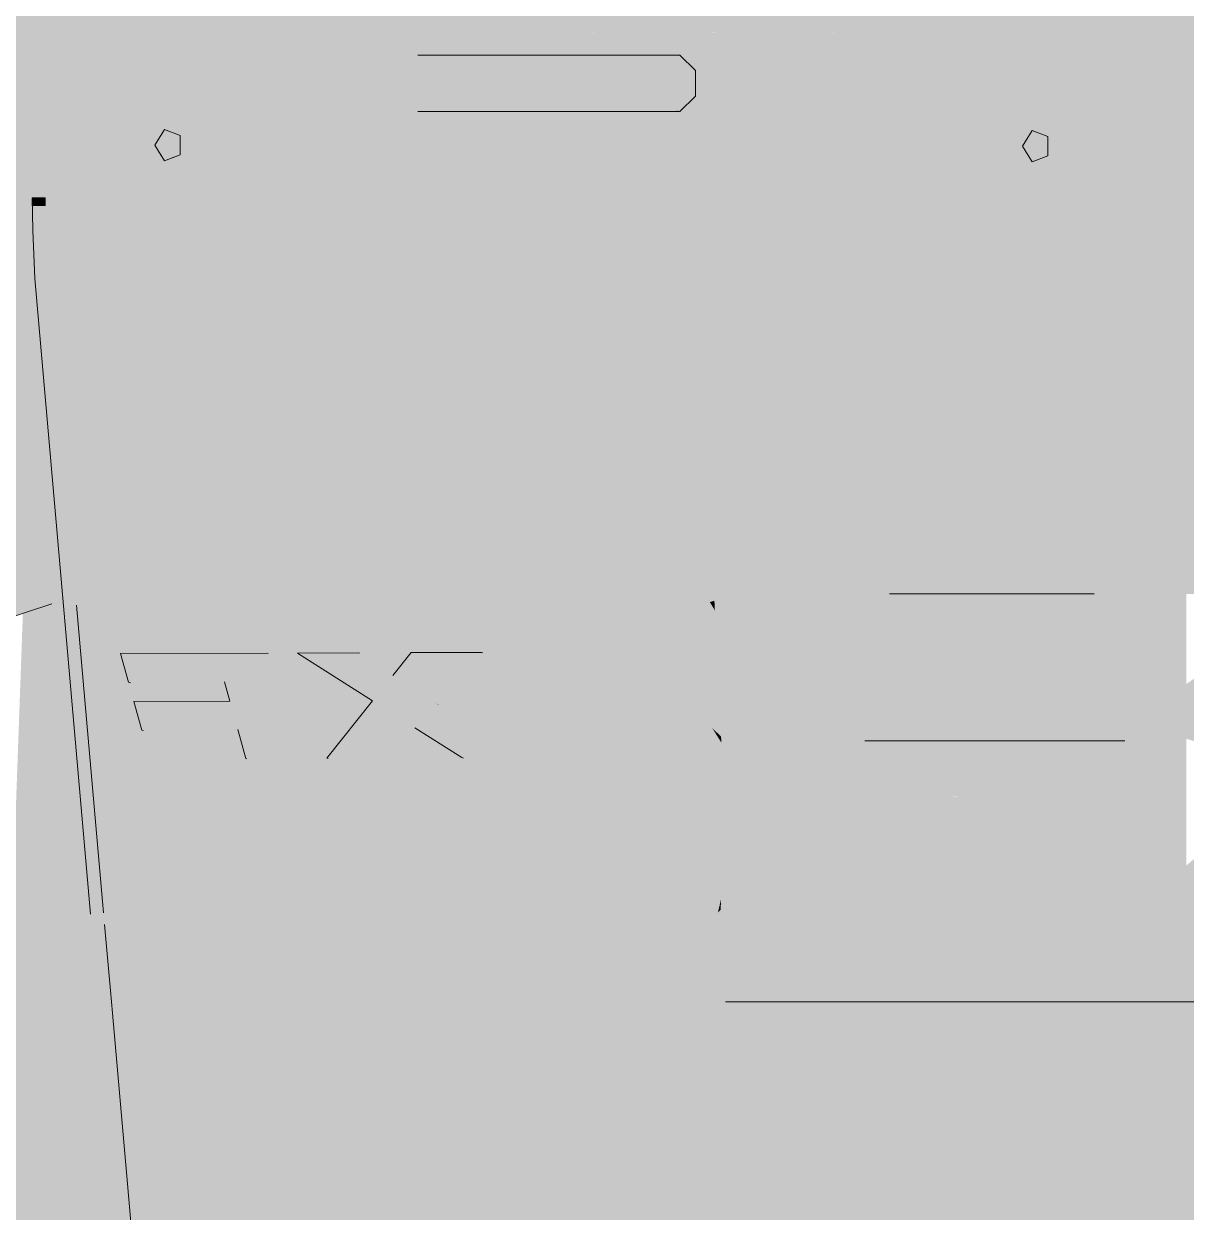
# Model space of a CAD drawing. Header units: millimetres. Extents: x 365175 to 2667127, y -330297 to -162108.
# Drawn here: x 1650745.1 to 1651151.9, y -326189 to -325772.9 of the extents above; entities that cross this region are included whole.
import ezdxf

# ---------------------------------------------------------------- set-up
doc = ezdxf.new("R2010")
doc.units = ezdxf.units.MM
doc.header["$MEASUREMENT"] = 0
doc.layers.add('Cars', color=7, linetype='Continuous')

# ---------------------------------------------------------------- blocks, each defined once
blk = doc.blocks.new('Élément de coupe_76_1', base_point=(1275690.65, -327096.82))
at = {"layer": 'Cars', "linetype": 'Continuous', "lineweight": 0, "true_color": 0x000000}
for points in [[(1650800.64, -325774.35), (1650800.7, -325763.52), (1650742.4, -325774.36)], [(1650742.4, -325774.36), (1650800.7, -325763.52), (1650742.55, -325763.52)], [(1650912.88, -325763.52), (1650800.7, -325763.52), (1650800.64, -325774.35)], [(1650912.87, -325774.34), (1650912.88, -325763.52), (1650800.64, -325774.35)], [(1651273.85, -325774.34), (1651273.85, -325763.52), (1650912.87, -325774.34)], [(1650912.87, -325774.34), (1651273.85, -325763.52), (1650912.88, -325763.52)], [(1650741.98, -325797.43), (1650800.11, -325797.46), (1650800.64, -325774.35)], [(1650741.98, -325797.43), (1650800.64, -325774.35), (1650742.4, -325774.36)], [(1650800.11, -325797.46), (1650862.38, -325784.69), (1650862.34, -325784.45), (1650869.73, -325775.88), (1650904.3, -325776.1), (1650912.87, -325774.34), (1650800.64, -325774.35)], [(1650867.87, -325778.04), (1650862.34, -325784.45), (1650872.78, -325786.57)], [(1650867.87, -325778.04), (1650872.78, -325786.57), (1650881.28, -325778.23), (1650869.73, -325775.88)], [(1650912.87, -325776.15), (1650869.73, -325775.88), (1650881.28, -325778.23), (1651003.71, -325775.9)], [(1650877.65, -325789.24), (1650881.28, -325778.23), (1650872.78, -325786.57)], [(1650881.28, -325778.23), (1650877.65, -325789.24), (1650883.05, -325783.94)], [(1650881.28, -325778.23), (1651025.46, -325778.23), (1651038.65, -325775.8), (1651003.71, -325775.9)], [(1650974.76, -325783.94), (1651025.46, -325778.23), (1650881.28, -325778.23)], [(1650881.28, -325778.23), (1650883.05, -325783.94), (1650974.76, -325783.94)], [(1650904.3, -325776.1), (1650912.87, -325776.15), (1650912.87, -325774.34)], [(1651273.85, -325774.34), (1650912.87, -325774.34), (1650912.87, -325776.15), (1651038.65, -325775.8), (1651045.77, -325784.4), (1651044.96, -325789), (1651200.51, -325779.04), (1651203.2, -325775.8), (1651249.93, -325775.87)], [(1651025.46, -325778.23), (1650974.76, -325783.94), (1650980.16, -325789.24)], [(1651025.46, -325778.23), (1650980.16, -325789.24), (1651033.97, -325786.57)], [(1651025.46, -325778.23), (1651033.97, -325786.57), (1651040.26, -325777.74), (1651038.65, -325775.8)], [(1651033.97, -325786.57), (1651045.77, -325784.4), (1651040.26, -325777.74)], [(1651043.47, -325797.46), (1651198.24, -325797.46), (1651196.06, -325784.4), (1651200.51, -325779.04), (1651044.96, -325789)], [(1650862.38, -325784.69), (1650800.11, -325797.46), (1650864.46, -325797.46)], [(1650862.1, -325797.46), (1650864.46, -325797.46), (1650862.38, -325784.69), (1650862.34, -325784.7)], [(1650872.78, -325786.57), (1650862.34, -325784.45), (1650863.23, -325789.9), (1650872.78, -325800.95)], [(1650872.78, -325786.57), (1650862.34, -325784.45), (1650863.23, -325789.9), (1650872.78, -325800.95)], [(1650862.34, -325784.7), (1650862.38, -325784.69), (1650862.34, -325784.45)], [(1650877.65, -325789.24), (1650872.78, -325786.57), (1650877.65, -325798.28)], [(1650872.78, -325800.95), (1650877.65, -325798.28), (1650872.78, -325786.57)], [(1650877.65, -325789.24), (1650877.87, -325789.24), (1650883.05, -325783.94)], [(1650877.65, -325789.24), (1650877.87, -325789.24), (1650883.05, -325783.94)], [(1650877.87, -325798.28), (1650883.27, -325783.94), (1650877.87, -325789.24)], [(1650883.27, -325783.94), (1650877.87, -325798.28), (1650883.27, -325803.58)], [(1650883.05, -325783.94), (1650877.87, -325789.24), (1650883.27, -325783.94)], [(1650883.05, -325783.94), (1650877.87, -325789.24), (1650883.27, -325783.94)], [(1650883.27, -325783.94), (1650877.87, -325789.24), (1650877.87, -325795.24), (1650879.02, -325795.24)], [(1650883.27, -325783.94), (1650879.02, -325795.24), (1650883.27, -325795.24)], [(1650883.27, -325803.58), (1650974.76, -325803.58), (1650974.8, -325803.54), (1650883.27, -325783.94)], [(1650883.27, -325783.94), (1650974.8, -325803.54), (1650974.98, -325803.36), (1650974.98, -325784.16), (1650974.76, -325783.94)], [(1650936.01, -325795.23), (1650883.27, -325783.94), (1650883.27, -325795.24)], [(1650974.76, -325783.94), (1650883.27, -325783.94), (1650936.01, -325795.23), (1650968.28, -325795.23), (1650973.68, -325800.54), (1650973.68, -325803.3), (1650974.8, -325803.54), (1650974.98, -325803.36), (1650974.98, -325784.16)], [(1650974.98, -325803.36), (1650975.11, -325803.24), (1650980.16, -325789.83), (1650980.16, -325789.24), (1650974.98, -325784.16)], [(1650974.98, -325803.36), (1650975.11, -325803.24), (1650980.16, -325789.83), (1650980.16, -325789.24), (1650974.98, -325784.16)], [(1651033.97, -325786.57), (1650980.16, -325789.24), (1651033.97, -325800.95)], [(1651033.97, -325786.57), (1651043.6, -325796.67), (1651045.77, -325784.4)], [(1651033.97, -325800.95), (1651043.71, -325802.74), (1651043.47, -325797.46), (1651043.6, -325796.67), (1651033.97, -325786.57)], [(1650863.23, -325789.9), (1650864.46, -325797.46), (1650864.24, -325802.68), (1650872.78, -325800.95)], [(1650863.23, -325789.9), (1650864.46, -325797.46), (1650864.24, -325802.68), (1650872.78, -325800.95)], [(1650877.65, -325798.28), (1650877.87, -325798.28), (1650877.65, -325789.24)], [(1650877.65, -325789.24), (1650877.87, -325798.28), (1650877.87, -325789.24)], [(1650877.65, -325789.24), (1650877.83, -325793.05), (1650877.87, -325795.24), (1650877.87, -325789.24)], [(1650975.11, -325803.24), (1650980.16, -325798.28), (1650980.16, -325789.83)], [(1650975.11, -325803.24), (1650980.16, -325798.28), (1650980.16, -325789.83)], [(1651033.97, -325800.95), (1650980.16, -325789.24), (1650980.16, -325798.28)], [(1650741.55, -325820.5), (1650799.58, -325820.57), (1650741.98, -325797.43)], [(1650800.11, -325797.46), (1650741.98, -325797.43), (1650799.58, -325820.57)], [(1650912.89, -325820.57), (1650800.11, -325797.46), (1650799.58, -325820.57)], [(1650800.11, -325797.46), (1650912.89, -325820.57), (1650912.88, -325810.8), (1650872.65, -325811.04), (1650864.24, -325802.68), (1650864.46, -325797.46)], [(1650859.3, -325809.59), (1650912.89, -325820.57), (1650912.88, -325810.8), (1650872.65, -325811.04), (1650864.24, -325802.68), (1650864.46, -325797.46), (1650862.1, -325797.46)], [(1650881.28, -325809.29), (1650877.65, -325798.28), (1650872.78, -325800.95)], [(1650881.28, -325809.29), (1650883.05, -325803.58), (1650877.65, -325798.28)], [(1650883.27, -325803.58), (1650877.87, -325798.28), (1650877.65, -325798.28)], [(1650883.05, -325803.58), (1650883.27, -325803.58), (1650877.65, -325798.28)], [(1650912.88, -325810.8), (1650912.89, -325820.57), (1651198.03, -325802.31), (1651198.24, -325797.46), (1651043.47, -325797.46), (1651043.71, -325802.74), (1651035.46, -325811.13)], [(1650974.76, -325803.58), (1651025.46, -325809.29), (1650980.16, -325798.28)], [(1650980.16, -325798.28), (1651025.46, -325809.29), (1651033.97, -325800.95)], [(1650869.04, -325807.45), (1650872.78, -325800.95), (1650864.24, -325802.68)], [(1650869.04, -325807.45), (1650872.78, -325800.95), (1650864.24, -325802.68)], [(1650872.78, -325800.95), (1650869.04, -325807.45), (1650872.65, -325811.04), (1650881.28, -325809.29)], [(1650872.78, -325800.95), (1650869.04, -325807.45), (1650872.65, -325811.04), (1650881.28, -325809.29)], [(1650912.89, -325820.57), (1651273.85, -325820.57), (1651273.85, -325811.03), (1651206.23, -325811.14), (1651198.01, -325802.74), (1651198.03, -325802.31)], [(1651025.46, -325809.29), (1651035.46, -325811.13), (1651038.8, -325807.73), (1651033.97, -325800.95)], [(1651033.97, -325800.95), (1651038.8, -325807.73), (1651043.71, -325802.74)], [(1650881.28, -325809.29), (1651025.46, -325809.29), (1650974.76, -325803.58)], [(1650974.76, -325803.58), (1650883.05, -325803.58), (1650881.28, -325809.29)], [(1650973.68, -325803.3), (1650973.68, -325803.58), (1650974.76, -325803.58), (1650974.8, -325803.54)], [(1650790.95, -325815.37), (1650790.14, -325816.77), (1650798.95, -325820.31), (1650799.61, -325819.15), (1650799.78, -325811.96), (1650794.35, -325809.89)], [(1650859.3, -325809.59), (1650859.11, -325810.4), (1650858.43, -325820.57), (1650912.89, -325820.57)], [(1650872.65, -325811.04), (1650912.88, -325810.8), (1650942.85, -325810.88), (1651025.46, -325809.29), (1650881.28, -325809.29)], [(1650872.65, -325811.04), (1650912.88, -325810.8), (1650942.85, -325810.88), (1651025.46, -325809.29), (1650881.28, -325809.29)], [(1651035.46, -325811.13), (1650912.88, -325810.8), (1650912.89, -325820.57), (1651033.69, -325812.83)], [(1650942.85, -325810.88), (1651035.46, -325811.13), (1651025.46, -325809.29)], [(1650942.85, -325810.88), (1651035.46, -325811.13), (1651025.46, -325809.29)], [(1651094.66, -325815.72), (1651091.88, -325820.57), (1651102.71, -325820.57), (1651103.55, -325819.1), (1651103.55, -325812.33), (1651098.06, -325810.24)], [(1650799.78, -325811.96), (1650799.61, -325819.15), (1650799.84, -325818.75), (1650799.84, -325811.98)], [(1650912.89, -325820.57), (1651025.66, -325820.57), (1651033.69, -325812.83)], [(1650787.98, -325820.55), (1650798.8, -325820.56), (1650798.95, -325820.31), (1650790.14, -325816.77)], [(1650741.4, -325829.3), (1650799.52, -325829.3), (1650741.55, -325820.5)], [(1650799.58, -325820.57), (1650741.55, -325820.5), (1650799.52, -325829.3)], [(1650784.29, -325826.98), (1650794.25, -325828.5), (1650798.8, -325820.56), (1650787.98, -325820.55)], [(1650799.58, -325820.57), (1650799.52, -325829.3), (1650912.88, -325829.3)], [(1650912.88, -325829.3), (1650912.89, -325820.57), (1650799.58, -325820.57)], [(1650858.43, -325820.57), (1650856.62, -325824.96), (1650912.88, -325829.3), (1650912.89, -325820.57)], [(1650912.88, -325829.3), (1651273.85, -325820.57), (1650912.89, -325820.57)], [(1650912.88, -325829.3), (1651273.85, -325829.3), (1651273.85, -325820.57)], [(1650912.89, -325820.57), (1650912.88, -325829.3), (1651021.12, -325826.68), (1651025.66, -325820.57)], [(1651091.88, -325820.57), (1651089.32, -325825.03), (1651100.3, -325824.77), (1651102.71, -325820.57)], [(1650782.96, -325829.3), (1650793.79, -325829.3), (1650794.25, -325828.5), (1650784.29, -325826.98)], [(1650854.82, -325829.3), (1650912.88, -325829.3), (1650856.62, -325824.96)], [(1650912.88, -325829.3), (1651019.17, -325829.3), (1651021.12, -325826.68)], [(1651089.32, -325825.03), (1651086.87, -325829.3), (1651097.71, -325829.3), (1651100.3, -325824.77)], [(1650741.04, -325833.78), (1650748.06, -325833.78), (1650741.4, -325829.3)], [(1650741.4, -325829.3), (1650748.06, -325833.78), (1650752.61, -325833.78)], [(1650752.61, -325833.78), (1650799.52, -325829.3), (1650741.4, -325829.3)], [(1650799.14, -325833.78), (1650799.52, -325829.3), (1650752.61, -325833.78)], [(1650782, -325830.97), (1650780.39, -325833.78), (1650791.22, -325833.78), (1650793.46, -325829.88)], [(1650782, -325830.97), (1650793.46, -325829.88), (1650793.79, -325829.3), (1650782.96, -325829.3)], [(1650912.88, -325833.78), (1650799.52, -325829.3), (1650799.14, -325833.78)], [(1650799.52, -325829.3), (1650912.88, -325833.78), (1650912.88, -325829.3)], [(1650854.82, -325829.3), (1650854.89, -325831.49), (1650912.88, -325833.78), (1650912.88, -325829.3)], [(1650854.89, -325831.49), (1650854.91, -325832.1), (1650856.99, -325833.78), (1650912.88, -325833.78)], [(1650972.45, -325833.78), (1650912.88, -325829.3), (1650912.88, -325833.78)], [(1650972.45, -325833.78), (1650912.88, -325829.3), (1650912.88, -325833.78)], [(1650972.45, -325833.78), (1651273.85, -325829.3), (1650912.88, -325829.3)], [(1650912.88, -325829.3), (1650972.45, -325833.78), (1651014.86, -325833.15), (1651019.17, -325829.3)], [(1651273.85, -325833.78), (1651273.85, -325829.3), (1650972.45, -325833.78)], [(1651084.3, -325833.78), (1651095.14, -325833.78), (1651096.19, -325831.94), (1651085.26, -325832.1)], [(1651086.87, -325829.3), (1651085.26, -325832.1), (1651096.19, -325831.94), (1651097.71, -325829.3)], [(1650748.3, -325845.12), (1650748.06, -325833.78), (1650741.04, -325845.12)], [(1650741.04, -325845.12), (1650748.06, -325833.78), (1650741.04, -325833.78)], [(1650748.06, -325833.78), (1650748.12, -325836.54), (1650752.61, -325836.54), (1650752.61, -325833.78)], [(1650748.06, -325833.78), (1650748.12, -325836.54), (1650752.61, -325836.54), (1650752.61, -325833.78)], [(1650748.12, -325836.54), (1650748.3, -325845.12), (1650748.41, -325847.67), (1650752.61, -325836.54)], [(1650750.06, -325843.28), (1650752.61, -325836.54), (1650748.12, -325836.54), (1650748.16, -325838.41), (1650749.96, -325838.39)], [(1650748.41, -325847.67), (1650748.41, -325847.88), (1650752.84, -325847.88), (1650752.61, -325836.54)], [(1650750.16, -325847.88), (1650752.84, -325847.88), (1650752.61, -325836.54), (1650750.06, -325843.28)], [(1650752.84, -325845.12), (1650752.61, -325833.78), (1650752.84, -325847.88)], [(1650752.84, -325845.12), (1650752.61, -325833.78), (1650752.84, -325847.88)], [(1650752.84, -325847.88), (1650752.61, -325833.78), (1650752.61, -325836.54)], [(1650752.84, -325847.88), (1650752.61, -325833.78), (1650752.61, -325836.54)], [(1650752.84, -325845.12), (1650799.14, -325833.78), (1650752.61, -325833.78)], [(1650799.14, -325845.12), (1650799.14, -325833.78), (1650752.84, -325845.12)], [(1650780.39, -325833.78), (1650779.08, -325836.06), (1650784.99, -325837.16), (1650789.18, -325836.22), (1650789.93, -325836.04), (1650791.22, -325833.78)], [(1650789.18, -325836.22), (1650789.92, -325836.05), (1650789.93, -325836.04)], [(1650912.88, -325845.12), (1650912.88, -325833.78), (1650799.14, -325845.12)], [(1650799.14, -325845.12), (1650912.88, -325833.78), (1650799.14, -325833.78)], [(1650912.88, -325833.78), (1650856.99, -325833.78), (1650866.27, -325835.47), (1650905.3, -325834.53)], [(1650905.3, -325834.53), (1650912.88, -325834.35), (1650912.88, -325833.78)], [(1650973.29, -325845.12), (1650972.45, -325833.78), (1650912.88, -325845.12)], [(1650972.45, -325833.78), (1650912.88, -325833.78), (1650912.88, -325845.12)], [(1650912.88, -325834.35), (1650966.5, -325834.91), (1650972.45, -325833.78), (1650912.88, -325833.78)], [(1650972.45, -325833.78), (1650966.5, -325834.91), (1650972.54, -325834.97)], [(1650972.45, -325833.78), (1651014.15, -325833.78), (1651014.86, -325833.15)], [(1650973.29, -325845.12), (1651273.85, -325833.78), (1650972.45, -325833.78)], [(1650972.45, -325833.78), (1650972.54, -325834.97), (1651010.5, -325835.37), (1651014.15, -325833.78)], [(1651273.85, -325845.12), (1651273.85, -325833.78), (1650973.29, -325845.12)], [(1651084.3, -325833.78), (1651083.09, -325835.9), (1651088.69, -325837.53), (1651093.37, -325836.86), (1651095.14, -325833.78)], [(1650749.01, -325862.13), (1650748.3, -325845.12), (1650741.04, -325862.13)], [(1650741.04, -325862.13), (1650748.3, -325845.12), (1650741.04, -325845.12)], [(1650748.41, -325847.88), (1650749.01, -325862.13), (1650749.19, -325864.2), (1650752.84, -325847.88)], [(1650748.86, -325852.06), (1650749.34, -325863.55), (1650752.84, -325847.88), (1650750.16, -325847.88)], [(1650749.19, -325864.2), (1650749.25, -325864.88), (1650753.56, -325864.88), (1650752.84, -325847.88)], [(1650749.4, -325864.88), (1650753.56, -325864.88), (1650752.84, -325847.88), (1650749.34, -325863.55)], [(1650752.84, -325845.12), (1650752.84, -325847.88), (1650753.56, -325862.13)], [(1650752.84, -325845.12), (1650752.84, -325847.88), (1650753.56, -325862.13)], [(1650753.56, -325862.13), (1650799.14, -325845.12), (1650752.84, -325845.12)], [(1650753.56, -325862.13), (1650752.84, -325847.88), (1650753.56, -325864.88)], [(1650753.56, -325862.13), (1650752.84, -325847.88), (1650753.56, -325864.88)], [(1650753.56, -325862.13), (1650799.14, -325862.13), (1650799.14, -325845.12)], [(1650912.88, -325862.13), (1650912.88, -325845.12), (1650799.14, -325862.13)], [(1650912.88, -325845.12), (1650799.14, -325845.12), (1650799.14, -325862.13)], [(1650974.56, -325862.13), (1650973.29, -325845.12), (1650912.88, -325862.13)], [(1650973.29, -325845.12), (1650912.88, -325845.12), (1650912.88, -325862.13)], [(1650974.56, -325862.13), (1651273.85, -325845.12), (1650973.29, -325845.12)], [(1651273.85, -325862.13), (1651273.85, -325845.12), (1650974.56, -325862.13)], [(1650741.03, -326084.59), (1650768.53, -326084.59), (1650749.01, -325862.13), (1650745.13, -325970.23), (1650755.76, -325969.89), (1650754.94, -325975.96), (1650744.81, -325979.33)], [(1650745.13, -325970.23), (1650749.01, -325862.13), (1650741.04, -325862.13), (1650741.04, -325970.35)], [(1650749.25, -325864.88), (1650749.67, -325869.66), (1650763.24, -325972.5), (1650753.56, -325864.88)], [(1650749.3, -325865.38), (1650749.67, -325869.66), (1650763.24, -325972.5), (1650753.56, -325864.88), (1650749.4, -325864.88)], [(1650753.56, -325862.13), (1650753.56, -325864.88), (1650762.89, -325968.49)], [(1650753.56, -325862.13), (1650753.56, -325864.88), (1650762.89, -325968.49)], [(1650762.89, -325968.49), (1650799.14, -325862.13), (1650753.56, -325862.13)], [(1650753.56, -325864.88), (1650763.24, -325972.5), (1650762.89, -325968.49)], [(1650753.56, -325864.88), (1650763.24, -325972.5), (1650762.89, -325968.49)], [(1650799.14, -325968.49), (1650799.14, -325862.13), (1650762.89, -325968.49)], [(1650912.88, -325862.13), (1650799.14, -325968.49), (1650912.88, -325968.49)], [(1650912.88, -325862.13), (1650799.14, -325862.13), (1650799.14, -325968.49)], [(1650981.13, -325968.49), (1650974.56, -325862.13), (1650912.88, -325968.49)], [(1650912.88, -325968.49), (1650974.56, -325862.13), (1650912.88, -325862.13)], [(1650981.13, -325968.49), (1651273.85, -325862.13), (1650974.56, -325862.13)], [(1651273.85, -325968.49), (1651273.85, -325862.13), (1650981.13, -325968.49)], [(1650749.67, -325869.66), (1650758.46, -325969.8), (1650766.09, -326056.71), (1650768.55, -326084.41), (1650763.24, -325972.5)], [(1650763.24, -325972.5), (1650749.67, -325869.66), (1650759.18, -325978.03), (1650761.19, -325977.89), (1650759.55, -325982.21), (1650766.09, -326056.71), (1650768.55, -326084.41)], [(1650799.14, -325972.5), (1650799.14, -325968.49), (1650762.89, -325968.49)], [(1650799.14, -325972.5), (1650799.14, -325968.49), (1650762.89, -325968.49)], [(1650762.89, -325968.49), (1650763.24, -325972.5), (1650799.14, -325972.5)], [(1650762.89, -325968.49), (1650763.24, -325972.5), (1650799.14, -325972.5)], [(1650799.14, -325968.49), (1650912.88, -325972.5), (1650912.88, -325968.49)], [(1650799.14, -325968.49), (1650912.88, -325972.5), (1650912.88, -325968.49)], [(1650799.14, -325968.49), (1650799.14, -325972.5), (1650912.88, -325972.5)], [(1650799.14, -325968.49), (1650799.14, -325972.5), (1650912.88, -325972.5)], [(1650912.88, -325968.49), (1650912.88, -325972.5), (1650981.13, -325968.49)], [(1650912.88, -325968.49), (1650912.88, -325972.5), (1650981.13, -325968.49)], [(1650981.13, -325968.49), (1650912.88, -325972.5), (1650981.38, -325972.5)], [(1650981.13, -325968.49), (1650912.88, -325972.5), (1650981.38, -325972.5)], [(1650981.13, -325968.49), (1651273.85, -325972.5), (1651273.85, -325968.49)], [(1650981.13, -325968.49), (1651273.85, -325972.5), (1651273.85, -325968.49)], [(1650981.13, -325968.49), (1650981.38, -325972.5), (1651273.85, -325972.5)], [(1650981.13, -325968.49), (1650981.38, -325972.5), (1651273.85, -325972.5)], [(1650733.71, -325970.12), (1650736.3, -325976.49), (1650755.76, -325969.89), (1650745.13, -325970.23), (1650741.04, -325970.35)], [(1650755.76, -325969.89), (1650736.3, -325976.49), (1650737.2, -325981.87), (1650755.71, -325970.28)], [(1650755.71, -325970.28), (1650737.2, -325981.87), (1650754.94, -325975.96)], [(1650768.55, -326084.41), (1650773.04, -326084.23), (1650763.24, -325972.5)], [(1650768.55, -326084.41), (1650773.04, -326084.23), (1650763.24, -325972.5)], [(1650799.14, -325972.5), (1650763.24, -325972.5), (1650763.59, -325976.5)], [(1650763.38, -325974.07), (1650785.13, -325974.07), (1650799.14, -325972.5), (1650763.24, -325972.5)], [(1650799.13, -325976.5), (1650799.14, -325972.5), (1650763.59, -325976.5)], [(1650785.13, -325974.07), (1650795.93, -325974.07), (1650799.13, -325973.88), (1650799.14, -325972.5)], [(1650912.88, -325976.5), (1650912.88, -325972.5), (1650799.13, -325976.5)], [(1650912.88, -325972.5), (1650799.14, -325972.5), (1650799.13, -325976.5)], [(1650799.13, -325973.88), (1650873.61, -325973.88), (1650912.88, -325972.5), (1650799.14, -325972.5)], [(1650873.6, -325973.88), (1650909.79, -325973.88), (1650912.88, -325973.76), (1650912.88, -325972.5)], [(1650981.61, -325976.5), (1650981.38, -325972.5), (1650912.88, -325976.5)], [(1650981.38, -325972.5), (1650912.88, -325972.5), (1650912.88, -325976.5)], [(1650912.88, -325973.76), (1650959.77, -325973.76), (1650981.38, -325972.5), (1650912.88, -325972.5)], [(1650959.77, -325973.76), (1650981.45, -325973.76), (1650981.38, -325972.5)], [(1650981.38, -325972.5), (1650981.61, -325976.5), (1650986.83, -325974.9), (1650983.13, -325972.5)], [(1650981.38, -325972.5), (1650981.45, -325973.76), (1650985.24, -325975.38), (1650986.83, -325974.9), (1650983.13, -325972.5)], [(1651027.29, -325972.5), (1650983.13, -325972.5), (1650986.83, -325974.9), (1650988.38, -326005.08), (1651014.28, -326004.9)], [(1651027.29, -325972.5), (1650983.13, -325972.5), (1650986.83, -325974.9), (1650987, -325978.29), (1651024.88, -325978.5)], [(1651027.29, -325972.5), (1651014.28, -326004.9), (1651034.63, -326004.76), (1651032.38, -325972.5)], [(1651024.88, -325978.5), (1651032.8, -325978.54), (1651032.38, -325972.5), (1651027.29, -325972.5)], [(1651032.38, -325972.5), (1651034.63, -326004.76), (1651044.19, -325996.93), (1651045.46, -325972.5)], [(1651032.38, -325972.5), (1651032.8, -325978.54), (1651044.82, -325984.8), (1651045.46, -325972.5)], [(1651045.46, -325972.5), (1651044.19, -325996.92), (1651048.22, -325993.62), (1651046.74, -325972.5)], [(1651044.82, -325984.8), (1651047.71, -325986.3), (1651046.74, -325972.5), (1651045.46, -325972.5)], [(1651046.74, -325972.5), (1651048.22, -325993.62), (1651050.49, -325984.21), (1651049.59, -325972.5)], [(1651049.59, -325972.5), (1651046.74, -325972.5), (1651047.71, -325986.3), (1651049.26, -325989.3), (1651050.49, -325984.21)], [(1651049.59, -325972.5), (1651050.49, -325984.22), (1651116.25, -325984.2), (1651116.34, -325972.5)], [(1651049.59, -325972.5), (1651050.49, -325984.22), (1651116.25, -325984.2), (1651116.34, -325972.5)], [(1651116.34, -325972.5), (1651116.25, -325984.2), (1651118.43, -325991.05), (1651119.29, -325972.5)], [(1651116.34, -325972.5), (1651116.25, -325984.2), (1651118.43, -325991.05), (1651119.29, -325972.5)], [(1651119.29, -325972.5), (1651118.43, -325991.05), (1651119.77, -325995.3), (1651119.77, -325972.5)], [(1651119.29, -325972.5), (1651118.43, -325991.05), (1651119.77, -325995.3), (1651119.77, -325972.5)], [(1651119.77, -325972.5), (1651119.77, -325995.3), (1651120.23, -325996.72), (1651119.77, -325995.3), (1651121.6, -325996.61), (1651129.31, -326001.59), (1651132.85, -325972.5)], [(1651119.77, -325972.5), (1651119.77, -325985.19), (1651132.05, -325979.05), (1651132.85, -325972.5)], [(1651129.31, -326001.59), (1651134.16, -326004.72), (1651134.16, -325972.5), (1651132.85, -325972.5)], [(1651132.85, -325972.5), (1651132.05, -325979.05), (1651134.16, -325977.99), (1651134.16, -325972.5)], [(1651134.16, -325972.5), (1651134.17, -326004.72), (1651145.52, -326004.33), (1651150.32, -325972.5)], [(1651134.16, -325972.5), (1651134.16, -325977.99), (1651149.45, -325978.28), (1651150.32, -325972.5)], [(1651150.32, -325972.5), (1651145.52, -326004.33), (1651151.95, -326004.11), (1651151.95, -325972.5)], [(1651150.32, -325972.5), (1651149.45, -325978.28), (1651151.95, -325978.33), (1651151.95, -325972.5)], [(1650744.81, -325979.33), (1650744.49, -325988.1), (1650754.94, -325975.96)], [(1650763.59, -325976.5), (1650772.69, -326080.22), (1650787.96, -326020.35), (1650787.05, -326020.36), (1650786.49, -326020.17), (1650783.68, -326010.13), (1650790.57, -326010.11), (1650792.24, -326003.56), (1650782.44, -326003.65), (1650781.81, -326003.44), (1650779.01, -325993.41), (1650794.84, -325993.35), (1650799.13, -325976.5)], [(1650794.84, -325993.35), (1650799.13, -325993.34), (1650799.13, -325976.5)], [(1650799.13, -326020.24), (1650799.13, -326080.22), (1650854.02, -326030.17), (1650851.62, -326030.17), (1650851.16, -326030.02), (1650867.21, -326009.97), (1650840.87, -325993.23), (1650862.13, -325993.15), (1650862.58, -325993.3), (1650874.41, -326000.97), (1650880.73, -325993.08), (1650894.75, -325993.03), (1650912.88, -325976.5), (1650799.13, -325976.5), (1650799.13, -325993.34), (1650830.31, -325993.22), (1650830.68, -325993.35), (1650841, -326030.15), (1650823.24, -326030.21), (1650822.85, -326030.08), (1650820.08, -326020.17)], [(1650905.84, -325993.15), (1650889.98, -326011.08), (1650912.88, -326025.93), (1650912.88, -325976.5), (1650894.75, -325993.03), (1650905.35, -325992.99)], [(1650912.88, -326029.97), (1650912.88, -326080.22), (1650981.61, -325976.5), (1650912.88, -325976.5), (1650912.88, -326025.93), (1650919.14, -326029.97)], [(1650987.67, -326080.22), (1650981.61, -325976.5), (1650912.88, -326080.22)], [(1650981.61, -325976.5), (1650987.74, -326007.01), (1650988.38, -326005.08), (1650986.83, -325974.9)], [(1650987.74, -326007.01), (1650981.61, -325976.5), (1650987.67, -326080.22), (1650989.54, -326078.84), (1650989.07, -326073.22), (1650991.02, -326067.45), (1650989.17, -326022.48), (1650986.04, -326019.45), (1650985.5, -326012.99), (1650985.77, -326012.34)], [(1650985.24, -325975.38), (1650987, -325978.29), (1650986.83, -325974.9)], [(1650985.79, -326012.27), (1650985.5, -326012.99), (1651273.85, -326012.99), (1651273.85, -325983.7), (1651241.75, -325984.04), (1651228.63, -325984.18), (1651167.21, -325991.28), (1651166.34, -325993.82), (1651151.95, -326004.11), (1651134.17, -326004.72), (1651121.6, -325996.61), (1651121.53, -325996.57)], [(1650987.74, -326007.01), (1650985.79, -326012.27), (1651121.53, -325996.57), (1651119.77, -325995.3), (1651116.25, -325984.2), (1651050.49, -325984.22), (1651048.22, -325993.62), (1651044.19, -325996.93), (1651034.63, -326004.76), (1650988.38, -326005.08)], [(1651050.49, -325984.22), (1651049.26, -325989.3), (1651117.4, -325989.33), (1651119.77, -325995.3), (1651116.25, -325984.2)], [(1650779.25, -325994.26), (1650774.49, -326001.3), (1650777.54, -326010.89), (1650790.97, -326008.52), (1650792.24, -326003.56), (1650782.44, -326003.65), (1650781.81, -326003.44)], [(1650779.01, -325993.41), (1650815.37, -326003.32), (1650830.31, -325993.22)], [(1650781.81, -326003.44), (1650815.37, -326003.32), (1650779.01, -325993.41)], [(1650817.24, -326010.01), (1650830.31, -325993.22), (1650815.37, -326003.32)], [(1650820.05, -326020.04), (1650830.31, -325993.22), (1650817.24, -326010.01)], [(1650840.6, -326030.01), (1650830.31, -325993.22), (1650820.05, -326020.04)], [(1650830.68, -325993.35), (1650830.31, -325993.22), (1650840.6, -326030.01), (1650836.68, -326014.75)], [(1650841.24, -325993.46), (1650838.29, -325997.73), (1650863.67, -326014.39), (1650867.21, -326009.97)], [(1650862.13, -325993.15), (1650840.87, -325993.23), (1650867.21, -326009.97)], [(1650874.34, -326001.07), (1650862.13, -325993.15), (1650867.21, -326009.97)], [(1650862.13, -325993.15), (1650874.34, -326001.07), (1650868.8, -325997.33), (1650862.58, -325993.3)], [(1650889.5, -326010.91), (1650880.73, -325993.08), (1650874.34, -326001.07)], [(1650889.5, -326010.91), (1650905.35, -325992.99), (1650880.73, -325993.08)], [(1650905.35, -325992.99), (1650889.5, -326010.91), (1650889.98, -326011.08), (1650897.53, -326002.55)], [(1650905.35, -325992.99), (1650889.5, -326010.91), (1650889.98, -326011.08), (1650897.53, -326002.55)], [(1650905.84, -325993.16), (1650889.98, -326011.08), (1650890.59, -326011.47), (1650902.39, -325998.14)], [(1650905.35, -325992.99), (1650897.53, -326002.55), (1650905.84, -325993.15)], [(1650905.35, -325992.99), (1650897.53, -326002.55), (1650905.84, -325993.15)], [(1650874.41, -326000.97), (1650868.8, -325997.33), (1650874.34, -326001.07)], [(1650985.79, -326012.27), (1651121.53, -325996.57), (1651119.77, -325995.3), (1651121.53, -325996.57)], [(1651121.55, -325996.56), (1651121.53, -325996.57), (1651121.6, -325996.61), (1651129.31, -326001.58)], [(1650874.34, -326001.07), (1650867.21, -326009.97), (1650882.01, -326019.37)], [(1650889.5, -326010.91), (1650874.34, -326001.07), (1650882.01, -326019.37)], [(1650815.37, -326003.32), (1650781.81, -326003.44), (1650782.44, -326003.65), (1650792.24, -326003.56), (1650799.13, -326003.5), (1650803.17, -326003.48)], [(1650815.37, -326003.32), (1650781.81, -326003.44), (1650782.44, -326003.65), (1650792.24, -326003.56), (1650799.13, -326003.5), (1650803.17, -326003.48)], [(1650792.24, -326003.56), (1650790.57, -326010.11), (1650799.13, -326010.08), (1650799.13, -326003.5)], [(1650792.24, -326003.56), (1650790.97, -326008.52), (1650799.13, -326007.02), (1650799.13, -326003.5)], [(1650799.13, -326003.5), (1650799.13, -326010.08), (1650817.24, -326010.01), (1650815.41, -326003.44)], [(1650799.13, -326003.5), (1650799.13, -326007.02), (1650813.19, -326007.12), (1650813.98, -326010.02), (1650817.24, -326010.01), (1650815.41, -326003.44)], [(1650803.17, -326003.48), (1650815.41, -326003.44), (1650815.37, -326003.32)], [(1650803.17, -326003.48), (1650815.41, -326003.44), (1650815.37, -326003.32)], [(1650988.38, -326005.08), (1650987.74, -326007.01), (1650988.38, -326005.09), (1651034.63, -326004.76)], [(1650783.9, -326010.9), (1650779.58, -326017.29), (1650782.64, -326026.88), (1650786.46, -326026.2), (1650787.96, -326020.35), (1650787.05, -326020.36), (1650786.49, -326020.17)], [(1650783.68, -326010.13), (1650786.49, -326020.17), (1650817.24, -326010.01)], [(1650817.24, -326010.01), (1650786.49, -326020.17), (1650820.05, -326020.04)], [(1650851.16, -326030.02), (1650872.66, -326029.94), (1650867.21, -326009.97)], [(1650872.66, -326029.94), (1650882.01, -326019.37), (1650867.21, -326009.97)], [(1650882.01, -326019.37), (1650898.48, -326029.84), (1650889.5, -326010.91)], [(1650898.48, -326029.84), (1650918.54, -326029.77), (1650889.5, -326010.91)], [(1650889.98, -326011.08), (1650889.5, -326010.91), (1650918.54, -326029.77), (1650903.42, -326019.8)], [(1650889.98, -326011.08), (1650889.5, -326010.91), (1650890.59, -326011.47)], [(1650840.6, -326030.01), (1650841, -326030.15), (1650836.68, -326014.75)], [(1651273.85, -326012.99), (1650985.5, -326012.99), (1650985.51, -326013.11), (1651273.85, -326019.45)], [(1651273.85, -326019.45), (1650985.51, -326013.11), (1650986.04, -326019.45)], [(1650854.02, -326030.17), (1650799.13, -326080.22), (1650912.88, -326080.22), (1650912.88, -326029.97), (1650898.99, -326030.01), (1650898.48, -326029.84), (1650882.41, -326019.63), (1650873.14, -326030.1)], [(1650848.83, -326034.9), (1650869.76, -326035.01), (1650879.09, -326024.46), (1650895.45, -326035.13), (1650912.88, -326035.22), (1650912.88, -326029.97), (1650898.99, -326030.01), (1650898.48, -326029.84), (1650882.41, -326019.63), (1650873.14, -326030.1), (1650854.02, -326030.17)], [(1650872.66, -326029.94), (1650873.14, -326030.1), (1650877.65, -326025.01), (1650882.01, -326019.37)], [(1650872.66, -326029.94), (1650873.14, -326030.1), (1650877.65, -326025.01), (1650882.01, -326019.37)], [(1650882.01, -326019.37), (1650877.65, -326025.01), (1650882.41, -326019.63)], [(1650882.01, -326019.37), (1650877.65, -326025.01), (1650882.41, -326019.63)], [(1650986.04, -326019.45), (1650986.14, -326019.55), (1651273.85, -326023.99), (1651273.85, -326019.45)], [(1650986.04, -326019.45), (1650986.14, -326019.55), (1651273.85, -326023.99), (1651273.85, -326019.45)], [(1650989.17, -326022.48), (1650986.04, -326019.45), (1650989.26, -326024.57)], [(1650986.14, -326019.55), (1650989.17, -326022.48), (1651035.89, -326022.84), (1651039.52, -326023.99), (1651130.49, -326023.99), (1651134.16, -326022.92), (1651151.95, -326023.19), (1651154.41, -326023.99), (1651273.85, -326023.99)], [(1650986.14, -326019.55), (1650989.17, -326022.48), (1651035.89, -326022.84), (1651039.52, -326023.99), (1651130.49, -326023.99), (1651134.16, -326022.92), (1651151.95, -326023.19), (1651154.41, -326023.99), (1651273.85, -326023.99)], [(1650787.96, -326020.35), (1650772.69, -326080.22), (1650799.13, -326080.22), (1650799.13, -326020.24)], [(1650787.96, -326020.35), (1650786.46, -326026.2), (1650799.13, -326023.89), (1650799.13, -326020.24)], [(1650820.05, -326020.04), (1650786.49, -326020.17), (1650787.05, -326020.36), (1650799.13, -326020.24), (1650807.29, -326020.22)], [(1650820.05, -326020.04), (1650786.49, -326020.17), (1650787.05, -326020.36), (1650799.13, -326020.24), (1650807.29, -326020.22)], [(1650799.13, -326020.24), (1650799.13, -326023.89), (1650817.77, -326024.02), (1650820.51, -326034.16), (1650838.15, -326034.28), (1650841, -326030.15), (1650823.24, -326030.21), (1650822.85, -326030.08), (1650820.08, -326020.17)], [(1650820.05, -326020.04), (1650807.29, -326020.22), (1650820.08, -326020.17)], [(1650820.05, -326020.04), (1650807.29, -326020.22), (1650820.08, -326020.17)], [(1650840.6, -326030.01), (1650820.05, -326020.04), (1650822.85, -326030.08)], [(1650912.88, -326025.93), (1650903.42, -326019.8), (1650918.54, -326029.77), (1650919.14, -326029.97)], [(1650989.17, -326022.48), (1650990.85, -326063.3), (1651007.18, -326022.62)], [(1650989.17, -326022.48), (1650989.26, -326024.57), (1651006.3, -326024.79), (1651007.18, -326022.62)], [(1650990.85, -326063.3), (1650991.02, -326067.45), (1651038.97, -326067.06), (1651035.89, -326022.84), (1651007.18, -326022.62)], [(1651006.3, -326024.79), (1651036.05, -326025.18), (1651035.89, -326022.84), (1651007.18, -326022.62)], [(1651035.89, -326022.84), (1651038.97, -326067.06), (1651040.6, -326065.61), (1651042.77, -326023.99), (1651039.52, -326023.99)], [(1651039.52, -326023.99), (1651035.89, -326022.84), (1651036.05, -326025.18), (1651042.53, -326028.62), (1651042.77, -326023.99)], [(1651122.35, -326058.89), (1651134.16, -326068.15), (1651134.16, -326022.92), (1651130.49, -326023.99), (1651126.59, -326023.99)], [(1651126.59, -326023.99), (1651125.93, -326029.39), (1651134.16, -326025.31), (1651134.16, -326022.92), (1651130.49, -326023.99)], [(1651134.16, -326022.92), (1651134.16, -326068.15), (1651135.92, -326068.1), (1651142.7, -326023.05)], [(1651134.16, -326025.31), (1651142.33, -326025.53), (1651142.7, -326023.05), (1651134.16, -326022.92)], [(1651135.92, -326068.1), (1651151.95, -326067.64), (1651151.95, -326023.19), (1651142.7, -326023.05)], [(1651142.33, -326025.53), (1651151.95, -326025.78), (1651151.95, -326023.19), (1651142.7, -326023.05)], [(1651042.77, -326023.99), (1651040.6, -326065.61), (1651052.5, -326054.97), (1651050.34, -326023.99), (1651047.7, -326023.99)], [(1651042.53, -326028.62), (1651050.97, -326033.09), (1651050.34, -326023.99), (1651042.77, -326023.99)], [(1651052.94, -326023.99), (1651050.34, -326023.99), (1651052.5, -326054.97), (1651053.55, -326050.12)], [(1651050.34, -326023.99), (1651050.97, -326033.09), (1651053.26, -326037.54), (1651052.94, -326023.99)], [(1651053.54, -326023.99), (1651052.94, -326023.99), (1651053.55, -326050.12), (1651055.02, -326043.34)], [(1651052.94, -326023.99), (1651053.26, -326037.54), (1651054.81, -326040.56), (1651053.54, -326023.99)], [(1651115.95, -326023.99), (1651053.54, -326023.99), (1651055.02, -326043.34), (1651076.83, -326043.32), (1651115.91, -326029.27)], [(1651115.95, -326023.99), (1651053.54, -326023.99), (1651054.81, -326040.56), (1651083.82, -326040.81), (1651115.91, -326029.27)], [(1651115.95, -326023.99), (1651115.8, -326043.29), (1651115.98, -326043.9), (1651116.9, -326023.99)], [(1651115.95, -326023.99), (1651115.8, -326043.29), (1651115.98, -326043.9), (1651116.9, -326023.99)], [(1651116.9, -326023.99), (1651115.98, -326043.9), (1651119.77, -326056.87), (1651119.77, -326023.99)], [(1651116.9, -326023.99), (1651115.98, -326043.9), (1651119.77, -326056.87), (1651119.77, -326023.99)], [(1651119.77, -326023.99), (1651119.77, -326056.87), (1651119.78, -326056.88), (1651121.04, -326057.86), (1651122.35, -326058.89), (1651126.59, -326023.99)], [(1651119.77, -326023.99), (1651119.77, -326056.87), (1651119.78, -326056.88), (1651121.04, -326057.86), (1651122.35, -326058.88), (1651119.78, -326056.86), (1651119.78, -326032.43), (1651125.93, -326029.38), (1651126.59, -326023.99)], [(1650840.6, -326030.01), (1650822.85, -326030.08), (1650823.24, -326030.21), (1650833.42, -326030.18)], [(1650840.6, -326030.01), (1650822.85, -326030.08), (1650823.24, -326030.21), (1650833.42, -326030.18)], [(1650840.6, -326030.01), (1650833.42, -326030.18), (1650841, -326030.15)], [(1650840.6, -326030.01), (1650833.42, -326030.18), (1650841, -326030.15)], [(1650851.62, -326030.17), (1650848.36, -326034.9), (1650848.83, -326034.9), (1650854.02, -326030.17)], [(1650851.16, -326030.02), (1650851.62, -326030.17), (1650862.22, -326030.14), (1650872.66, -326029.94)], [(1650851.16, -326030.02), (1650851.62, -326030.17), (1650862.22, -326030.14), (1650872.66, -326029.94)], [(1650872.66, -326029.94), (1650862.22, -326030.14), (1650873.14, -326030.1)], [(1650872.66, -326029.94), (1650862.22, -326030.14), (1650873.14, -326030.1)], [(1650898.48, -326029.84), (1650898.99, -326030.01), (1650908.11, -326029.98), (1650918.54, -326029.77)], [(1650898.48, -326029.84), (1650898.99, -326030.01), (1650908.11, -326029.98), (1650918.54, -326029.77)], [(1650918.54, -326029.77), (1650908.11, -326029.98), (1650912.88, -326029.97), (1650919.14, -326029.97)], [(1650918.54, -326029.77), (1650908.11, -326029.98), (1650912.88, -326029.97), (1650919.14, -326029.97)], [(1650912.88, -326035.22), (1650915.25, -326035.52), (1650919.14, -326029.97), (1650912.88, -326029.97)], [(1651076.83, -326043.32), (1651115.8, -326043.29), (1651115.91, -326029.27)], [(1651083.82, -326040.81), (1651114.82, -326041.07), (1651114.8, -326043.29), (1651115.8, -326043.29), (1651115.91, -326029.27)], [(1650989.25, -326072.69), (1650989.07, -326073.22), (1651273.85, -326073.22), (1651273.85, -326043.21), (1651251.11, -326043.22), (1651167.16, -326052.67), (1651166.34, -326055.52), (1651151.95, -326067.64), (1651134.16, -326068.15), (1651122.35, -326058.89), (1651121.04, -326057.86)], [(1650991.02, -326067.45), (1650989.25, -326072.69), (1651121.03, -326057.86), (1651119.78, -326056.88), (1651115.8, -326043.29), (1651055.02, -326043.34), (1651052.5, -326054.97), (1651038.97, -326067.06)], [(1651115.8, -326043.29), (1651076.82, -326043.32), (1651114.8, -326043.3), (1651119.77, -326056.87)], [(1650768.55, -326084.41), (1650766.09, -326056.71), (1650768.53, -326084.59)], [(1650766.78, -326064.62), (1650768.54, -326084.46), (1650768.55, -326084.41), (1650766.09, -326056.71)], [(1651273.85, -326073.22), (1650989.07, -326073.22), (1650989.08, -326073.32), (1651273.85, -326079.68)], [(1651273.85, -326079.68), (1650989.08, -326073.32), (1650989.54, -326078.84), (1650989.09, -326079.68)], [(1650772.69, -326080.22), (1650799.13, -326084.23), (1650799.13, -326080.22)], [(1650772.69, -326080.22), (1650799.13, -326084.23), (1650799.13, -326080.22)], [(1650773.04, -326084.23), (1650799.13, -326084.23), (1650772.69, -326080.22)], [(1650773.04, -326084.23), (1650799.13, -326084.23), (1650772.69, -326080.22)], [(1650912.88, -326080.22), (1650799.13, -326080.22), (1650912.88, -326084.23)], [(1650912.88, -326080.22), (1650799.13, -326080.22), (1650912.88, -326084.23)], [(1650799.13, -326080.22), (1650799.13, -326084.23), (1650912.88, -326084.23)], [(1650799.13, -326080.22), (1650799.13, -326084.23), (1650912.88, -326084.23)], [(1650912.88, -326084.23), (1650987.67, -326080.22), (1650912.88, -326080.22)], [(1650912.88, -326084.23), (1650987.67, -326080.22), (1650912.88, -326080.22)], [(1650912.88, -326084.23), (1650987.94, -326084.23), (1650987.67, -326080.22)], [(1650912.88, -326084.23), (1650987.94, -326084.23), (1650987.67, -326080.22)], [(1650987.67, -326080.22), (1650987.94, -326084.23), (1650989.07, -326083.01), (1650989.09, -326079.68), (1650989.54, -326078.84)], [(1650989.07, -326083.01), (1650989.09, -326079.68), (1650988.06, -326084.1)], [(1650989.09, -326079.75), (1650989.07, -326083.01), (1651194.89, -326082.99)], [(1650989.09, -326079.75), (1650989.07, -326083.01), (1651194.89, -326082.99)], [(1650989.09, -326079.68), (1650989.09, -326079.75), (1651194.89, -326082.99), (1651248.57, -326082.98), (1651273.85, -326082.98), (1651273.85, -326079.68)], [(1650989.09, -326079.68), (1650989.09, -326079.75), (1651194.89, -326082.99), (1651248.57, -326082.98), (1651273.85, -326082.98), (1651273.85, -326079.68)], [(1650741.03, -326084.59), (1650741.03, -326208.75), (1650742.91, -326228.12), (1650745.37, -326247.26), (1650745.44, -326247.51), (1650768.53, -326084.59)], [(1650768.53, -326084.59), (1650745.44, -326247.51), (1650750.3, -326264.46), (1650759.87, -326277.09), (1650764.53, -326278.61), (1650785.56, -326278.61)], [(1650785.59, -326278.61), (1650768.55, -326084.41), (1650768.53, -326084.59)], [(1650785.59, -326278.61), (1650768.53, -326084.59), (1650785.56, -326278.61)], [(1650768.54, -326084.46), (1650768.77, -326087.06), (1650769.02, -326089.76), (1650768.55, -326084.41)], [(1650773.04, -326084.23), (1650768.55, -326084.41), (1650775.77, -326115.33)], [(1650768.55, -326084.41), (1650769.79, -326089.71), (1650770.99, -326089.64), (1650770.23, -326091.63), (1650775.77, -326115.33), (1650773.04, -326084.23)], [(1650781.72, -326183.09), (1650768.55, -326084.41), (1650785.59, -326278.61)], [(1650775.77, -326115.33), (1650768.55, -326084.41), (1650781.72, -326183.09)], [(1650768.55, -326084.41), (1650769.02, -326089.76), (1650769.26, -326089.74)], [(1650768.55, -326084.41), (1650769.26, -326089.74), (1650769.79, -326089.71)], [(1650773.4, -326088.23), (1650799.13, -326084.23), (1650773.04, -326084.23)], [(1650773.18, -326085.82), (1650788.93, -326085.82), (1650799.13, -326084.23), (1650773.04, -326084.23)], [(1650799.13, -326088.23), (1650799.13, -326084.23), (1650773.4, -326088.23)], [(1650788.94, -326085.81), (1650795.92, -326085.81), (1650799.13, -326085.62), (1650799.13, -326084.23)], [(1650912.88, -326084.23), (1650799.13, -326088.23), (1650912.88, -326088.23)], [(1650912.88, -326084.23), (1650799.13, -326084.23), (1650799.13, -326088.23)], [(1650799.13, -326085.62), (1650873.53, -326085.61), (1650912.88, -326084.23), (1650799.13, -326084.23)], [(1650873.53, -326085.61), (1650909.78, -326085.61), (1650912.88, -326085.49), (1650912.88, -326084.23)], [(1650988.27, -326088.23), (1650987.94, -326084.23), (1650912.88, -326088.23)], [(1650912.88, -326088.23), (1650987.94, -326084.23), (1650912.88, -326084.23)], [(1650912.88, -326085.49), (1650964.26, -326085.49), (1650987.94, -326084.23), (1650912.88, -326084.23)], [(1650964.26, -326085.49), (1650984.65, -326085.49), (1650987.94, -326084.23)], [(1650989.07, -326083.01), (1650987.94, -326084.23), (1651273.85, -326084.23), (1651248.57, -326082.98)], [(1650988.27, -326088.23), (1651273.85, -326084.23), (1650987.94, -326084.23)], [(1650988.06, -326084.1), (1651270.25, -326084.05), (1651248.57, -326082.98), (1650989.07, -326083.01)], [(1651273.85, -326088.23), (1651273.85, -326084.23), (1650988.27, -326088.23)], [(1650775.42, -326111.32), (1650799.13, -326088.23), (1650773.4, -326088.23)], [(1650799.13, -326088.23), (1650775.42, -326111.32), (1650799.13, -326111.32)], [(1650912.88, -326088.23), (1650799.13, -326111.32), (1650912.88, -326111.32)], [(1650912.88, -326088.23), (1650799.13, -326088.23), (1650799.13, -326111.32)], [(1650988.27, -326088.23), (1650912.88, -326088.23), (1650912.88, -326111.32)], [(1650912.88, -326111.32), (1650990.33, -326111.32), (1650988.27, -326088.23)], [(1650990.33, -326111.32), (1651273.85, -326088.23), (1650988.27, -326088.23)], [(1651273.85, -326111.32), (1651273.85, -326088.23), (1650990.33, -326111.32)], [(1650769.38, -326093.89), (1650771.75, -326120.88), (1650773.4, -326120.77), (1650769.7, -326093.04)], [(1650769.38, -326093.89), (1650769.47, -326095.07), (1650771.5, -326118.16), (1650771.75, -326120.88)], [(1650769.7, -326093.04), (1650773.4, -326120.77), (1650773.72, -326120.75), (1650773.48, -326121.37), (1650781.72, -326183.09), (1650775.77, -326115.33), (1650770.23, -326091.63)], [(1650799.13, -326111.32), (1650775.42, -326111.32), (1650799.13, -326115.33)], [(1650799.13, -326111.32), (1650775.42, -326111.32), (1650799.13, -326115.33)], [(1650775.77, -326115.33), (1650799.13, -326115.33), (1650775.42, -326111.32)], [(1650775.77, -326115.33), (1650799.13, -326115.33), (1650775.42, -326111.32)], [(1650776.13, -326119.34), (1650799.13, -326115.33), (1650775.77, -326115.33)], [(1650775.91, -326116.92), (1650790, -326116.92), (1650799.13, -326115.33), (1650775.77, -326115.33)], [(1650799.13, -326119.34), (1650799.13, -326115.33), (1650776.13, -326119.34)], [(1650790, -326116.92), (1650795.92, -326116.92), (1650799.13, -326116.72), (1650799.13, -326115.33)], [(1650912.88, -326111.32), (1650799.13, -326111.32), (1650912.88, -326115.33)], [(1650912.88, -326111.32), (1650799.13, -326111.32), (1650912.88, -326115.33)], [(1650912.88, -326115.33), (1650799.13, -326111.32), (1650799.13, -326115.33)], [(1650912.88, -326115.33), (1650799.13, -326111.32), (1650799.13, -326115.33)], [(1650912.88, -326115.33), (1650799.13, -326119.34), (1650912.88, -326119.34)], [(1650799.13, -326115.33), (1650799.13, -326119.34), (1650912.88, -326115.33)], [(1650799.13, -326116.72), (1650873.51, -326116.72), (1650912.88, -326115.33), (1650799.13, -326115.33)], [(1650912.88, -326115.33), (1650873.51, -326116.72), (1650909.78, -326116.71), (1650912.88, -326116.59)], [(1650912.88, -326115.33), (1650990.33, -326111.32), (1650912.88, -326111.32)], [(1650912.88, -326115.33), (1650990.33, -326111.32), (1650912.88, -326111.32)], [(1650912.88, -326115.33), (1650990.69, -326115.33), (1650990.33, -326111.32)], [(1650912.88, -326115.33), (1650990.69, -326115.33), (1650990.33, -326111.32)], [(1650912.88, -326119.34), (1650991.05, -326119.34), (1650990.69, -326115.33)], [(1650912.88, -326119.34), (1650990.69, -326115.33), (1650912.88, -326115.33)], [(1650912.88, -326116.59), (1650966.14, -326116.59), (1650990.69, -326115.33), (1650912.88, -326115.33)], [(1650966.14, -326116.59), (1650990.81, -326116.59), (1650990.69, -326115.33)], [(1650990.69, -326115.33), (1651273.85, -326111.32), (1650990.33, -326111.32)], [(1650990.69, -326115.33), (1651273.85, -326111.32), (1650990.33, -326111.32)], [(1650990.69, -326115.33), (1651273.85, -326115.33), (1651273.85, -326111.32)], [(1650990.69, -326115.33), (1651273.85, -326115.33), (1651273.85, -326111.32)], [(1650991.05, -326119.34), (1651017.96, -326115.33), (1650990.69, -326115.33)], [(1650990.81, -326116.59), (1651001.59, -326117.77), (1651017.96, -326115.33), (1650990.69, -326115.33)], [(1650996.41, -326179.09), (1651017.96, -326115.33), (1650991.05, -326119.34)], [(1651273.85, -326179.09), (1651017.96, -326115.33), (1650996.41, -326179.09)], [(1651017.96, -326115.33), (1651001.59, -326117.77), (1651014.62, -326125.23)], [(1651014.62, -326125.23), (1651057.68, -326125.23), (1651017.96, -326115.33)], [(1651273.85, -326179.09), (1651273.85, -326115.33), (1651017.96, -326115.33)], [(1651273.85, -326115.33), (1651017.96, -326115.33), (1651057.68, -326125.23), (1651266.08, -326124.88), (1651273.85, -326124.63)], [(1650781.37, -326179.09), (1650799.13, -326119.34), (1650776.13, -326119.34)], [(1650799.12, -326179.09), (1650799.13, -326119.34), (1650781.37, -326179.09)], [(1650912.88, -326119.34), (1650799.12, -326179.09), (1650912.88, -326179.09)], [(1650799.12, -326179.09), (1650912.88, -326119.34), (1650799.13, -326119.34)], [(1650912.88, -326179.09), (1650996.41, -326179.09), (1650991.05, -326119.34)], [(1650991.05, -326119.34), (1650912.88, -326119.34), (1650912.88, -326179.09)], [(1650772.11, -326124.99), (1650777.7, -326188.67), (1650779.64, -326188.57), (1650778.05, -326192.74), (1650780.51, -326220.7), (1650782.43, -326220.61), (1650780.86, -326224.74), (1650784.66, -326268.07), (1650785.16, -326268.05), (1650781.72, -326183.09), (1650773.48, -326121.37)], [(1650772.2, -326126.18), (1650777.45, -326185.93), (1650777.7, -326188.67), (1650772.11, -326124.99)], [(1650781.37, -326179.09), (1650799.12, -326183.09), (1650799.12, -326179.09)], [(1650781.37, -326179.09), (1650799.12, -326183.09), (1650799.12, -326179.09)], [(1650781.72, -326183.09), (1650799.12, -326183.09), (1650781.37, -326179.09)], [(1650781.72, -326183.09), (1650799.12, -326183.09), (1650781.37, -326179.09)], [(1650912.88, -326179.09), (1650799.12, -326179.09), (1650912.88, -326183.09)], [(1650912.88, -326179.09), (1650799.12, -326179.09), (1650912.88, -326183.09)], [(1650799.12, -326183.09), (1650912.88, -326183.09), (1650799.12, -326179.09)], [(1650799.12, -326183.09), (1650912.88, -326183.09), (1650799.12, -326179.09)], [(1650912.88, -326183.09), (1650996.85, -326183.09), (1650996.41, -326179.09)], [(1650912.88, -326183.09), (1650996.85, -326183.09), (1650996.41, -326179.09)], [(1650912.88, -326183.09), (1650996.41, -326179.09), (1650912.88, -326179.09)], [(1650912.88, -326183.09), (1650996.41, -326179.09), (1650912.88, -326179.09)], [(1650996.85, -326183.09), (1651273.85, -326179.09), (1650996.41, -326179.09)], [(1650996.85, -326183.09), (1651273.85, -326179.09), (1650996.41, -326179.09)], [(1651273.85, -326183.09), (1651273.85, -326179.09), (1650996.85, -326183.09)], [(1651273.85, -326183.09), (1651273.85, -326179.09), (1650996.85, -326183.09)], [(1650784.53, -326215.09), (1650781.72, -326183.09), (1650785.59, -326278.61)], [(1650782.07, -326187.1), (1650799.12, -326183.09), (1650781.72, -326183.09)], [(1650781.72, -326183.09), (1650785.16, -326268.05), (1650785.41, -326268.05), (1650784.53, -326215.09)], [(1650781.86, -326184.69), (1650792.32, -326184.69), (1650799.12, -326183.09), (1650781.72, -326183.09)], [(1650799.12, -326187.1), (1650799.12, -326183.09), (1650782.07, -326187.1)], [(1650792.32, -326184.69), (1650795.91, -326184.69), (1650799.12, -326184.48), (1650799.12, -326183.09)], [(1650912.88, -326183.09), (1650799.12, -326187.1), (1650912.88, -326187.1)], [(1650799.12, -326187.1), (1650912.88, -326183.09), (1650799.12, -326183.09)], [(1650799.12, -326184.48), (1650873.48, -326184.48), (1650912.88, -326183.09), (1650799.12, -326183.09)], [(1650912.88, -326183.09), (1650873.48, -326184.48), (1650909.78, -326184.48), (1650912.88, -326184.36)], [(1650912.88, -326187.1), (1650996.85, -326183.09), (1650912.88, -326183.09)], [(1650997.47, -326187.1), (1650996.85, -326183.09), (1650912.88, -326187.1)], [(1650912.88, -326184.36), (1650970.36, -326184.36), (1650996.85, -326183.09), (1650912.88, -326183.09)], [(1650970.36, -326184.36), (1650997.04, -326184.36), (1650996.85, -326183.09)], [(1650997.47, -326187.1), (1651273.85, -326183.09), (1650996.85, -326183.09)], [(1650997.04, -326184.36), (1651186.65, -326184.36), (1651273.85, -326183.09), (1650996.85, -326183.09)], [(1651273.85, -326187.1), (1651273.85, -326183.09), (1650997.47, -326187.1)], [(1650782.07, -326187.1), (1650784.18, -326211.09), (1650799.12, -326187.1)], [(1650799.12, -326187.1), (1650784.18, -326211.09), (1650799.12, -326211.09)], [(1650912.88, -326187.1), (1650799.12, -326211.09), (1650912.88, -326211.09)], [(1650912.88, -326187.1), (1650799.12, -326187.1), (1650799.12, -326211.09)], [(1650912.88, -326211.09), (1651001.66, -326211.09), (1650997.47, -326187.1)], [(1650912.88, -326211.09), (1650997.47, -326187.1), (1650912.88, -326187.1)], [(1651001.66, -326211.09), (1651273.85, -326187.1), (1650997.47, -326187.1)]]:
    blk.add_hatch(color=18, dxfattribs=at).paths.add_polyline_path(points)
at = {"layer": 'Cars', "color": 7, "linetype": 'Continuous', "lineweight": 13}
for p, q in [((1650974.76, -325783.94), (1650883.05, -325783.94)), ((1650980.16, -325789.24), (1650974.76, -325783.94)), ((1650980.16, -325798.28), (1650980.16, -325789.24)), ((1650974.76, -325803.58), (1650980.16, -325798.28)), ((1650883.05, -325803.58), (1650974.76, -325803.58)), ((1650794.35, -325809.89), (1650790.95, -325815.37)), ((1650799.84, -325811.98), (1650794.35, -325809.89)), ((1651098.06, -325810.24), (1651094.66, -325815.72)), ((1651103.55, -325812.33), (1651098.06, -325810.24)), ((1650790.95, -325815.37), (1650794.35, -325820.84)), ((1650799.84, -325818.75), (1650799.84, -325811.98)), ((1651094.66, -325815.72), (1651098.06, -325821.19)), ((1651103.55, -325819.1), (1651103.55, -325812.33)), ((1650792.26, -325817.47), (1650794.35, -325820.84)), ((1650794.35, -325820.84), (1650799.84, -325818.75)), ((1650796.72, -325819.94), (1650799.84, -325818.75)), ((1651098.06, -325821.19), (1651103.55, -325819.1)), ((1650748.06, -325833.78), (1650748.3, -325845.12)), ((1650752.61, -325833.78), (1650748.06, -325833.78)), ((1650748.12, -325836.54), (1650752.61, -325836.54)), ((1650752.61, -325836.54), (1650752.61, -325833.78)), ((1650748.3, -325845.12), (1650749.01, -325862.13)), ((1650749.01, -325862.13), (1650768.53, -326084.59)), ((1651119.77, -325972.5), (1651048.15, -325972.5)), ((1650754.94, -325975.96), (1650737.2, -325981.87)), ((1650772.69, -326080.22), (1650763.59, -325976.5)), ((1650779.01, -325993.41), (1650830.31, -325993.22)), ((1650781.81, -326003.44), (1650779.01, -325993.41)), ((1650830.31, -325993.22), (1650830.68, -325993.35)), ((1650840.87, -325993.23), (1650862.13, -325993.15)), ((1650867.21, -326009.97), (1650840.87, -325993.23)), ((1650862.58, -325993.3), (1650862.13, -325993.15)), ((1650874.34, -326001.07), (1650880.73, -325993.08)), ((1650880.73, -325993.08), (1650905.35, -325992.99)), ((1650905.35, -325992.99), (1650905.84, -325993.15)), ((1650782.44, -326003.65), (1650781.81, -326003.44)), ((1650817.24, -326010.01), (1650815.37, -326003.32)), ((1650783.68, -326010.13), (1650817.24, -326010.01)), ((1650786.49, -326020.17), (1650783.68, -326010.13)), ((1650851.16, -326030.02), (1650867.21, -326009.97)), ((1650898.48, -326029.84), (1650882.01, -326019.37)), ((1650787.05, -326020.36), (1650786.49, -326020.17)), ((1650822.85, -326030.08), (1650820.05, -326020.04)), ((1651130.49, -326023.99), (1651039.52, -326023.99)), ((1650823.24, -326030.21), (1650822.85, -326030.08)), ((1650851.62, -326030.17), (1650851.16, -326030.02)), ((1650898.99, -326030.01), (1650898.48, -326029.84)), ((1650773.04, -326084.23), (1650772.69, -326080.22)), ((1650775.42, -326111.32), (1650773.4, -326088.23)), ((1650775.77, -326115.33), (1650775.42, -326111.32)), ((1650776.13, -326119.34), (1650775.77, -326115.33)), ((1651273.85, -326115.33), (1650990.69, -326115.33)), ((1650781.37, -326179.09), (1650776.13, -326119.34)), ((1650781.72, -326183.09), (1650781.37, -326179.09)), ((1650782.07, -326187.1), (1650781.72, -326183.09)), ((1650784.18, -326211.09), (1650782.07, -326187.1))]:
    blk.add_line(p, q, dxfattribs=at)

msp = doc.modelspace()

# ---------------------------------------------------------------- block references
at = {"layer": 'Cars', "lineweight": 0}
msp.add_blockref('Élément de coupe_76_1', (1275690.645, -327096.824), dxfattribs=at)

doc.saveas('drawing.dxf')
